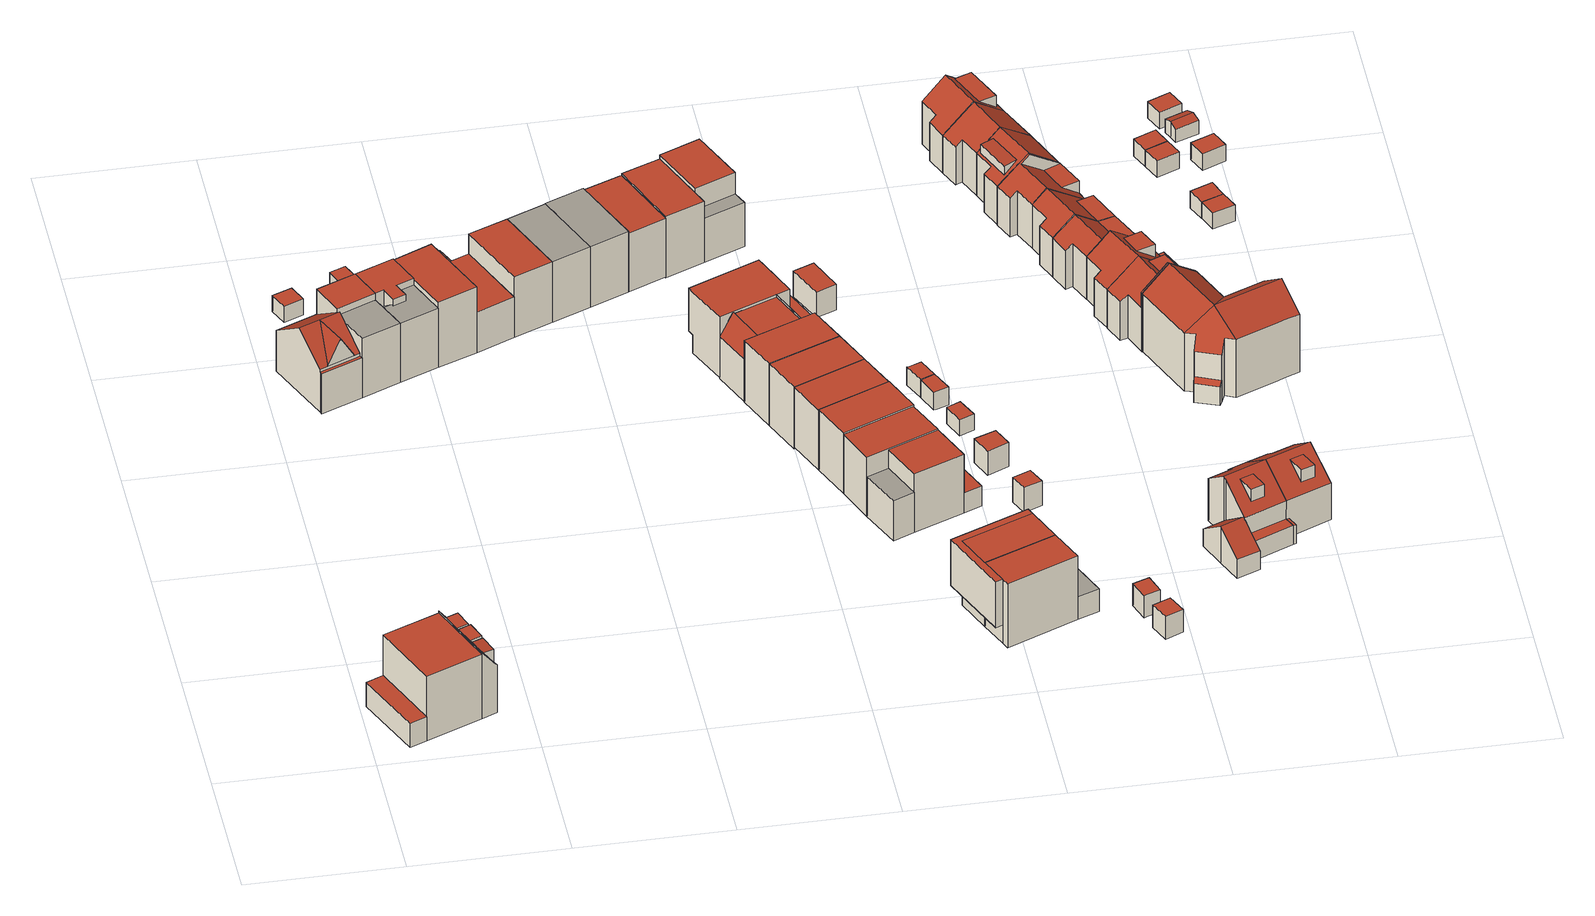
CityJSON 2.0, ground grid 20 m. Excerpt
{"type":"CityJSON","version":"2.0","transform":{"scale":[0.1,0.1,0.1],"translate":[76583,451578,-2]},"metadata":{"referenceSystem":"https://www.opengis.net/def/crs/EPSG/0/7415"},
"CityObjects":{
"building1":{"type":"Building","attributes":{"Volume":1013.31,"Dakoppervlakte":125.3,"Muuroppervlakte":388.73,"Vloeroppervlakte":119.57,"hoogte_Z_max_in_m_NAP":9.98,"GEB_DOEL":"woonfunctie","dateOfConstruction":"2017-01-01","measuredHeight":10.01},"geometry":[{"type":"MultiSurface","lod":"2","boundaries":[[[0,1,2,3,4,5,6,7,8,9,10,11,12,13]],[[14,15,16,17]],[[18,19,20,21,22,23,24,25,26,27,28,29,30,31,32,33]],[[34,35,36,37]],[[32,38,39,33]],[[40,25,24,41]],[[29,28,42,43]],[[9,14,20,19,10]],[[23,22,3,2,1,0,13,12,11,10,19,18,31,30,27,26]],[[20,14,17,21]],[[34,37,6,5]],[[6,37,36,7]],[[34,16,15,35]],[[9,8,35,15,14]],[[35,8,7,36]],[[5,4,17,16,34]],[[4,3,22,21,17]],[[39,18,33]],[[38,32,31]],[[41,24,23]],[[26,25,40]],[[43,30,29]],[[42,28,27]],[[43,42,27,30]]],"semantics":{"surfaces":[{"type":"GroundSurface"},{"type":"RoofSurface"},{"type":"WallSurface"}],"values":[0,1,1,1,1,1,1,2,2,2,2,2,2,2,2,2,2,2,2,2,2,2,2,2]}}]},
"building2":{"type":"Building","attributes":{"Volume":461.57,"Dakoppervlakte":76.38,"Muuroppervlakte":236.02,"Vloeroppervlakte":57.34,"hoogte_Z_max_in_m_NAP":9.56,"GEB_DOEL":"woonfunctie","dateOfConstruction":"2016-01-01","measuredHeight":9.69},"geometry":[{"type":"Solid","lod":"2","boundaries":[[[[44,45,46,47,48,49,50,51,52]],[[53,54,55,56,57,58]],[[59,60,61,62]],[[63,64,59,65]],[[59,62,66]],[[66,65,59]],[[60,59,64,67,68,69]],[[53,61,60,69,44,52,51]],[[63,56,48,47,64]],[[51,50,54,53]],[[55,54,50,49]],[[56,55,49,48]],[[56,63,65,62,61,53,58,57]],[[46,67,64,47]],[[69,68,67,46,45,44]],[[66,62,65]]]],"semantics":{"surfaces":[{"type":"GroundSurface"},{"type":"RoofSurface"},{"type":"WallSurface"}],"values":[[0,1,1,1,1,1,1,2,2,2,2,2,2,2,2,2]]}}]},
"building3":{"type":"Building","attributes":{"Volume":17.19,"Dakoppervlakte":6.99,"Muuroppervlakte":26.02,"Vloeroppervlakte":6.99,"hoogte_Z_max_in_m_NAP":2.34,"GEB_DOEL":"onbekend","dateOfConstruction":"2017-01-01","measuredHeight":2.46},"geometry":[{"type":"Solid","lod":"2","boundaries":[[[[70,71,72,73]],[[74,75,76,77]],[[73,77,76,70]],[[73,72,74,77]],[[74,72,71,75]],[[70,76,75,71]]]],"semantics":{"surfaces":[{"type":"GroundSurface"},{"type":"RoofSurface"},{"type":"WallSurface"}],"values":[[0,1,2,2,2,2]]}}]},
"building4":{"type":"Building","attributes":{"Volume":554.26,"Dakoppervlakte":40.58,"Muuroppervlakte":312.98,"Vloeroppervlakte":70.09,"hoogte_Z_max_in_m_NAP":9.8,"GEB_DOEL":"woonfunctie","dateOfConstruction":"2017-01-01","measuredHeight":9.88},"geometry":[{"type":"Solid","lod":"2","boundaries":[[[[78,49,79,80,46,45,81,82,83,84,85]],[[86,87,88,89]],[[90,91,92,93]],[[94,95,96,97,98,99,100]],[[87,79,49,88]],[[78,85,86,89]],[[92,91,94,80,79,87]],[[85,84,95,90,93,86]],[[46,80,94,100]],[[83,96,95,84]],[[96,83,82,81,98,97]],[[98,81,45,99]],[[46,100,99,45]],[[91,90,95,94]],[[87,86,93,92]],[[49,78,89,88]]]],"semantics":{"surfaces":[{"type":"GroundSurface"},{"type":"OuterFloorSurface"},{"type":"RoofSurface"},{"type":"WallSurface"}],"values":[[0,1,2,2,3,3,3,3,3,3,3,3,3,3,3,3]]}}]},
"building5":{"type":"Building","attributes":{"Volume":13.96,"Dakoppervlakte":5.56,"Muuroppervlakte":23.73,"Vloeroppervlakte":5.56,"hoogte_Z_max_in_m_NAP":2.38,"GEB_DOEL":"onbekend","dateOfConstruction":"2017-01-01","measuredHeight":2.51},"geometry":[{"type":"Solid","lod":"2","boundaries":[[[[101,102,103,104]],[[105,106,107,108]],[[104,107,106,101]],[[104,103,108,107]],[[102,105,108,103]],[[105,102,101,106]]]],"semantics":{"surfaces":[{"type":"GroundSurface"},{"type":"RoofSurface"},{"type":"WallSurface"}],"values":[[0,1,2,2,2,2]]}}]},
"building6":{"type":"Building","attributes":{"Volume":569.58,"Dakoppervlakte":28.1,"Muuroppervlakte":323,"Vloeroppervlakte":69.13,"hoogte_Z_max_in_m_NAP":9.8,"GEB_DOEL":"woonfunctie","dateOfConstruction":"2017-01-01","measuredHeight":9.91},"geometry":[{"type":"Solid","lod":"2","boundaries":[[[[109,110,111,112,113,78,114,85,84,83]],[[115,116,117,118,119]],[[120,121,122,123,124,125,126,89]],[[126,125,127,128]],[[129,130,131,132,133,134,90,93]],[[112,111,116,134,133,121]],[[109,83,119,118]],[[119,83,84,115]],[[118,117,116,111,110,109]],[[115,90,134,116]],[[126,114,78,89]],[[89,78,113,120]],[[121,120,113,112]],[[126,128,85,114]],[[93,128,127,129]],[[130,129,127,125,124]],[[123,131,130,124]],[[131,123,122,132]],[[133,132,122,121]],[[90,115,84,85,128,93]]]],"semantics":{"surfaces":[{"type":"GroundSurface"},{"type":"OuterFloorSurface"},{"type":"RoofSurface"},{"type":"WallSurface"}],"values":[[0,1,1,1,2,3,3,3,3,3,3,3,3,3,3,3,3,3,3,3]]}}]},
"building7":{"type":"Building","attributes":{"Volume":574.1,"Dakoppervlakte":53.95,"Muuroppervlakte":318.18,"Vloeroppervlakte":67.2,"hoogte_Z_max_in_m_NAP":9.81,"GEB_DOEL":"woonfunctie","dateOfConstruction":"2016-01-01","measuredHeight":9.88},"geometry":[{"type":"Solid","lod":"2","boundaries":[[[[135,113,111,110,136,137]],[[138,139,140,141]],[[142,143,144,145]],[[142,145,113,135]],[[143,142,135,137,140]],[[111,113,145,144,139]],[[138,110,111,139]],[[140,137,136,141]],[[138,141,136,110]],[[139,144,143,140]]]],"semantics":{"surfaces":[{"type":"GroundSurface"},{"type":"OuterFloorSurface"},{"type":"RoofSurface"},{"type":"WallSurface"}],"values":[[0,1,2,3,3,3,3,3,3,3]]}}]},
"building8":{"type":"Building","attributes":{"Volume":425.31,"Dakoppervlakte":86.5,"Muuroppervlakte":224.28,"Vloeroppervlakte":86.5,"hoogte_Z_max_in_m_NAP":5.98,"GEB_DOEL":"woonfunctie","dateOfConstruction":"2017-01-01","measuredHeight":6.12},"geometry":[{"type":"Solid","lod":"2","boundaries":[[[[137,136,146,147,148,149,150,151,135]],[[152,153,154,155]],[[156,157,158,159]],[[160,161,162,163,164]],[[152,160,137,135,153]],[[155,154,151,150,161]],[[157,156,147,146]],[[157,146,136,158]],[[159,148,147,156]],[[161,150,149,162]],[[160,164,158,136,137]],[[164,163,162,149,148,159,158]],[[152,155,161,160]],[[153,135,151,154]]]],"semantics":{"surfaces":[{"type":"GroundSurface"},{"type":"RoofSurface"},{"type":"WallSurface"}],"values":[[0,1,1,1,2,2,2,2,2,2,2,2,2,2]]}}]},
"building9":{"type":"Building","attributes":{"Volume":534.23,"Dakoppervlakte":67.44,"Muuroppervlakte":296.59,"Vloeroppervlakte":67.44,"hoogte_Z_max_in_m_NAP":9.01,"GEB_DOEL":"woonfunctie","dateOfConstruction":"2017-01-01","measuredHeight":9.13},"geometry":[{"type":"Solid","lod":"2","boundaries":[[[[165,151,150,149,166,167]],[[168,169,170,171]],[[162,161,172,173]],[[151,169,168,161,150]],[[151,165,170,169]],[[171,170,165,167,172]],[[162,149,150,161]],[[172,167,166,173]],[[162,173,166,149]],[[161,168,171,172]]]],"semantics":{"surfaces":[{"type":"GroundSurface"},{"type":"RoofSurface"},{"type":"WallSurface"}],"values":[[0,1,1,2,2,2,2,2,2,2]]}}]},
"building10":{"type":"Building","attributes":{"Volume":533.43,"Dakoppervlakte":13.64,"Muuroppervlakte":295.36,"Vloeroppervlakte":67.62,"hoogte_Z_max_in_m_NAP":9.01,"GEB_DOEL":"woonfunctie","dateOfConstruction":"2017-01-01","measuredHeight":9.09},"geometry":[{"type":"Solid","lod":"2","boundaries":[[[[165,167,166,174,175,176,177,178]],[[179,180,181,182,173,172]],[[170,183,184,171]],[[184,183,178,177,179]],[[172,167,165,170,171]],[[178,183,170,165]],[[172,173,166,167]],[[176,180,179,177]],[[176,175,181,180]],[[181,175,174,182]],[[173,182,174,166]],[[172,171,184,179]]]],"semantics":{"surfaces":[{"type":"GroundSurface"},{"type":"RoofSurface"},{"type":"OuterFloorSurface"},{"type":"WallSurface"}],"values":[[0,1,2,3,3,3,3,3,3,3,3,3]]}}]},
"building11":{"type":"Building","attributes":{"Volume":487.28,"Dakoppervlakte":0,"Muuroppervlakte":278.39,"Vloeroppervlakte":53.87,"hoogte_Z_max_in_m_NAP":8.98,"GEB_DOEL":"woonfunctie","dateOfConstruction":"2016-01-01","measuredHeight":9.05},"geometry":[{"type":"Solid","lod":"2","boundaries":[[[[178,176,185,186]],[[183,187,188,189]],[[185,188,187,186]],[[176,189,188,185]],[[176,178,183,189]],[[186,187,183,178]]]],"semantics":{"surfaces":[{"type":"GroundSurface"},{"type":"OuterFloorSurface"},{"type":"WallSurface"}],"values":[[0,1,2,2,2,2]]}}]},
"building12":{"type":"Building","attributes":{"Volume":477.67,"Dakoppervlakte":53.85,"Muuroppervlakte":272.91,"Vloeroppervlakte":53.85,"hoogte_Z_max_in_m_NAP":8.74,"GEB_DOEL":"woonfunctie","dateOfConstruction":"2015-01-01","measuredHeight":8.87},"geometry":[{"type":"Solid","lod":"2","boundaries":[[[[190,191,186,185,192]],[[193,194,195,196,197]],[[186,191,196,195]],[[190,197,196,191]],[[197,190,192,185,194,193]],[[185,186,195,194]]]],"semantics":{"surfaces":[{"type":"GroundSurface"},{"type":"RoofSurface"},{"type":"WallSurface"}],"values":[[0,1,2,2,2,2]]}}]},
"building13":{"type":"Building","attributes":{"Volume":545.75,"Dakoppervlakte":68.73,"Muuroppervlakte":302.06,"Vloeroppervlakte":68.73,"hoogte_Z_max_in_m_NAP":9.01,"GEB_DOEL":"woonfunctie","dateOfConstruction":"2017-01-01","measuredHeight":9.25},"geometry":[{"type":"Solid","lod":"2","boundaries":[[[[198,199,200,201,202,203,204,205]],[[206,207,208,209]],[[210,211,212,213,214,215]],[[202,201,207,206]],[[208,207,201,200,210]],[[210,200,199,211]],[[211,199,198,205,213,212]],[[213,205,204,214]],[[203,215,214,204]],[[215,209,208,210]],[[215,203,202,206,209]]]],"semantics":{"surfaces":[{"type":"GroundSurface"},{"type":"RoofSurface"},{"type":"WallSurface"}],"values":[[0,1,1,2,2,2,2,2,2,2,2]]}}]},
"building14":{"type":"Building","attributes":{"Volume":501.31,"Dakoppervlakte":54.02,"Muuroppervlakte":285.73,"Vloeroppervlakte":54.02,"hoogte_Z_max_in_m_NAP":8.91,"GEB_DOEL":"woonfunctie","dateOfConstruction":"2017-01-01","measuredHeight":9.28},"geometry":[{"type":"Solid","lod":"2","boundaries":[[[[216,217,218,219]],[[220,221,222,223]],[[216,219,221,220]],[[218,222,221,219]],[[222,218,217,223]],[[217,216,220,223]]]],"semantics":{"surfaces":[{"type":"GroundSurface"},{"type":"RoofSurface"},{"type":"WallSurface"}],"values":[[0,1,2,2,2,2]]}}]},
"building15":{"type":"Building","attributes":{"Volume":654.69,"Dakoppervlakte":87.67,"Muuroppervlakte":322.42,"Vloeroppervlakte":77.66,"hoogte_Z_max_in_m_NAP":8.86,"GEB_DOEL":"woonfunctie","dateOfConstruction":"2016-01-01","measuredHeight":9.08},"geometry":[{"type":"Solid","lod":"2","boundaries":[[[[224,225,226,227,228,229]],[[230,231,232,233,234,235]],[[236,237,238,239]],[[240,241,242,243,244]],[[241,232,231,242]],[[234,233,232,241,240,226,225]],[[239,235,234,225,224]],[[229,236,239,224]],[[229,228,237,236]],[[238,237,228,227,243]],[[238,243,242,231,230,235,239]],[[240,244,243,227,226]]]],"semantics":{"surfaces":[{"type":"GroundSurface"},{"type":"RoofSurface"},{"type":"OuterCeilingSurface"},{"type":"WallSurface"}],"values":[[0,1,1,2,3,3,3,3,3,3,3,3]]}}]},
"building16":{"type":"Building","attributes":{"Volume":504.84,"Dakoppervlakte":84.59,"Muuroppervlakte":255.83,"Vloeroppervlakte":67.35,"hoogte_Z_max_in_m_NAP":8.92,"GEB_DOEL":"woonfunctie","dateOfConstruction":"2015-01-01","measuredHeight":9.17},"geometry":[{"type":"Solid","lod":"2","boundaries":[[[[245,246,247,248,249,250,251,252,253,254]],[[255,256,257,258]],[[259,260,261,262]],[[263,264,265,266]],[[267,268,269,270]],[[251,250,258,257]],[[254,256,255,245]],[[252,251,257,261,260]],[[252,260,259,253]],[[261,257,256,262]],[[249,267,263,266,258,250]],[[265,264,270,246,245,255]],[[270,269,247,246]],[[249,248,268,267]],[[268,248,247,269]],[[263,267,270,264]],[[265,255,258,266]],[[262,256,254,253,259]]]],"semantics":{"surfaces":[{"type":"GroundSurface"},{"type":"RoofSurface"},{"type":"WallSurface"}],"values":[[0,1,1,1,1,2,2,2,2,2,2,2,2,2,2,2,2,2]]}}]},
"building17":{"type":"Building","attributes":{"Volume":544.86,"Dakoppervlakte":67.22,"Muuroppervlakte":302.52,"Vloeroppervlakte":67.22,"hoogte_Z_max_in_m_NAP":8.91,"GEB_DOEL":"woonfunctie","dateOfConstruction":"2015-01-01","measuredHeight":9.29},"geometry":[{"type":"Solid","lod":"2","boundaries":[[[[216,219,271,272,273,274]],[[220,275,276,221]],[[277,278,279,280]],[[219,216,220,221,280]],[[216,274,275,220]],[[276,275,274,273,277]],[[278,272,271,279]],[[279,271,219,280]],[[272,278,277,273]],[[276,277,280,221]]]],"semantics":{"surfaces":[{"type":"GroundSurface"},{"type":"RoofSurface"},{"type":"WallSurface"}],"values":[[0,1,1,2,2,2,2,2,2,2]]}}]},
"building18":{"type":"Building","attributes":{"Volume":466.54,"Dakoppervlakte":52.64,"Muuroppervlakte":270.33,"Vloeroppervlakte":52.64,"hoogte_Z_max_in_m_NAP":8.78,"GEB_DOEL":"woonfunctie","dateOfConstruction":"2016-01-01","measuredHeight":8.86},"geometry":[{"type":"Solid","lod":"2","boundaries":[[[[281,282,283,284]],[[285,286,287,288]],[[282,285,288,283]],[[282,281,286,285]],[[284,287,286,281]],[[287,284,283,288]]]],"semantics":{"surfaces":[{"type":"GroundSurface"},{"type":"RoofSurface"},{"type":"WallSurface"}],"values":[[0,1,2,2,2,2]]}}]},
"building19":{"type":"Building","attributes":{"Volume":526.44,"Dakoppervlakte":67.29,"Muuroppervlakte":292.04,"Vloeroppervlakte":67.29,"hoogte_Z_max_in_m_NAP":8.91,"GEB_DOEL":"woonfunctie","dateOfConstruction":"2015-01-01","measuredHeight":8.99},"geometry":[{"type":"Solid","lod":"2","boundaries":[[[[289,290,291,292,293,294]],[[295,276,275,296]],[[278,277,297,298]],[[289,294,275,276,277]],[[275,294,293,296]],[[293,292,297,295,296]],[[298,291,290,278]],[[289,277,278,290]],[[291,298,297,292]],[[295,297,277,276]]]],"semantics":{"surfaces":[{"type":"GroundSurface"},{"type":"RoofSurface"},{"type":"WallSurface"}],"values":[[0,1,1,2,2,2,2,2,2,2]]}}]},
"building20":{"type":"Building","attributes":{"Volume":534.17,"Dakoppervlakte":67.83,"Muuroppervlakte":295.02,"Vloeroppervlakte":67.83,"hoogte_Z_max_in_m_NAP":8.97,"GEB_DOEL":"woonfunctie","dateOfConstruction":"2015-01-01","measuredHeight":9.06},"geometry":[{"type":"Solid","lod":"2","boundaries":[[[[291,299,300,282,293,292]],[[301,302,303,304]],[[305,298,297,306]],[[302,301,297,292,293]],[[293,282,303,302]],[[304,303,282,300,306]],[[300,299,305,306]],[[305,299,291,298]],[[292,297,298,291]],[[304,306,297,301]]]],"semantics":{"surfaces":[{"type":"GroundSurface"},{"type":"RoofSurface"},{"type":"WallSurface"}],"values":[[0,1,1,2,2,2,2,2,2,2]]}}]},
"building21":{"type":"Building","attributes":{"Volume":504.23,"Dakoppervlakte":54.8,"Muuroppervlakte":277.3,"Vloeroppervlakte":71.87,"hoogte_Z_max_in_m_NAP":8.75,"GEB_DOEL":"woonfunctie","dateOfConstruction":"2016-01-01","measuredHeight":8.86},"geometry":[{"type":"Solid","lod":"2","boundaries":[[[[307,308,281,309,284,310,311,312]],[[313,314,315,316]],[[317,318,319,320]],[[321,322,323,324]],[[315,320,319,324,284,309]],[[312,311,322,321]],[[322,311,310,323]],[[324,323,310,284]],[[318,321,324,319]],[[309,281,316,315]],[[316,281,308,313]],[[308,307,314,313]],[[317,320,315,314]],[[321,318,317,314,307,312]]]],"semantics":{"surfaces":[{"type":"GroundSurface"},{"type":"OuterFloorSurface"},{"type":"RoofSurface"},{"type":"WallSurface"}],"values":[[0,1,2,2,3,3,3,3,3,3,3,3,3,3]]}}]},
"building22":{"type":"Building","attributes":{"Volume":565.15,"Dakoppervlakte":59.85,"Muuroppervlakte":310.93,"Vloeroppervlakte":71.49,"hoogte_Z_max_in_m_NAP":9.62,"GEB_DOEL":"woonfunctie","dateOfConstruction":"2015-01-01","measuredHeight":9.82},"geometry":[{"type":"Solid","lod":"2","boundaries":[[[[199,325,326,327,328,201,329,200]],[[330,331,332,333]],[[334,335,336,337]],[[338,339,340,341]],[[200,329,332,337,336,339]],[[328,330,333,201]],[[330,328,327,331]],[[333,332,329,201]],[[332,331,334,337]],[[199,200,339,338]],[[325,341,340,326]],[[199,338,341,325]],[[339,336,335,340]],[[327,326,340,335,334,331]]]],"semantics":{"surfaces":[{"type":"GroundSurface"},{"type":"OuterFloorSurface"},{"type":"RoofSurface"},{"type":"WallSurface"}],"values":[[0,1,2,2,3,3,3,3,3,3,3,3,3,3]]}}]},
"building23":{"type":"Building","attributes":{"Volume":663.45,"Dakoppervlakte":69.51,"Muuroppervlakte":388.76,"Vloeroppervlakte":64.21,"hoogte_Z_max_in_m_NAP":9.48,"GEB_DOEL":"woonfunctie","dateOfConstruction":"2018-01-01","measuredHeight":9.62},"geometry":[{"type":"Solid","lod":"2","boundaries":[[[[342,343,344,345,346,347]],[[348,349,350,351,352,353,354]],[[355,356,357,358]],[[359,360,361,362]],[[363,364,365,360,359,362,366]],[[348,345,344,355,361,360]],[[342,357,356,343]],[[342,347,358,357]],[[361,355,358,362]],[[362,353,352,366]],[[351,363,366,352]],[[363,351,350,364]],[[350,349,365,364]],[[365,349,348,360]],[[362,358,347,353,362,359]],[[354,353,347,346]],[[354,346,345,348]],[[356,355,344,343]]]],"semantics":{"surfaces":[{"type":"GroundSurface"},{"type":"OuterCeilingSurface"},{"type":"OuterFloorSurface"},{"type":"RoofSurface"},{"type":"WallSurface"}],"values":[[0,1,2,3,3,4,4,4,4,4,4,4,4,4,4,4,4,4]]}}]},
"building24":{"type":"Building","attributes":{"Volume":522.74,"Dakoppervlakte":49.34,"Muuroppervlakte":306.04,"Vloeroppervlakte":64.12,"hoogte_Z_max_in_m_NAP":9.48,"GEB_DOEL":"woonfunctie","dateOfConstruction":"2018-01-01","measuredHeight":9.58},"geometry":[{"type":"Solid","lod":"2","boundaries":[[[[367,368,345,344,343,369,370]],[[371,356,355,372]],[[361,360,365,373,374]],[[344,345,360,361,355]],[[345,368,365,360]],[[368,367,373,365]],[[374,373,367,370,372]],[[370,369,371,372]],[[371,369,343,356]],[[356,343,344,355]],[[361,374,372,355]]]],"semantics":{"surfaces":[{"type":"GroundSurface"},{"type":"OuterFloorSurface"},{"type":"RoofSurface"},{"type":"WallSurface"}],"values":[[0,1,2,3,3,3,3,3,3,3,3]]}}]},
"building25":{"type":"Building","attributes":{"Volume":55.21,"Dakoppervlakte":14.4,"Muuroppervlakte":60.39,"Vloeroppervlakte":14.4,"hoogte_Z_max_in_m_NAP":2.61,"GEB_DOEL":"onbekend","dateOfConstruction":"2016-01-01","measuredHeight":3.83},"geometry":[{"type":"Solid","lod":"2","boundaries":[[[[375,376,377,378,379]],[[380,381,382,383,384]],[[379,381,380,375]],[[379,378,382,381]],[[375,380,384,376]],[[382,378,377,376,384,383]]]],"semantics":{"surfaces":[{"type":"GroundSurface"},{"type":"RoofSurface"},{"type":"WallSurface"}],"values":[[0,1,2,2,2,2]]}}]},
"building26":{"type":"Building","attributes":{"Volume":15.47,"Dakoppervlakte":5.72,"Muuroppervlakte":26.31,"Vloeroppervlakte":5.72,"hoogte_Z_max_in_m_NAP":2.37,"GEB_DOEL":"onbekend","dateOfConstruction":"2015-01-01","measuredHeight":2.7},"geometry":[{"type":"Solid","lod":"2","boundaries":[[[[385,386,387,388,389]],[[390,391,392,393,394]],[[391,389,388,387,393,392]],[[387,386,394,393]],[[385,390,394,386]],[[390,385,389,391]]]],"semantics":{"surfaces":[{"type":"GroundSurface"},{"type":"RoofSurface"},{"type":"WallSurface"}],"values":[[0,1,2,2,2,2]]}}]},
"building27":{"type":"Building","attributes":{"Volume":16.24,"Dakoppervlakte":5.99,"Muuroppervlakte":27.1,"Vloeroppervlakte":5.99,"hoogte_Z_max_in_m_NAP":2.37,"GEB_DOEL":"onbekend","dateOfConstruction":"2015-01-01","measuredHeight":2.71},"geometry":[{"type":"Solid","lod":"2","boundaries":[[[[385,395,396,397,386]],[[390,394,398,399,400]],[[386,394,390,385]],[[394,386,397,398]],[[398,397,396,395,400,399]],[[395,385,390,400]]]],"semantics":{"surfaces":[{"type":"GroundSurface"},{"type":"RoofSurface"},{"type":"WallSurface"}],"values":[[0,1,2,2,2,2]]}}]},
"building28":{"type":"Building","attributes":{"Volume":13.85,"Dakoppervlakte":5.88,"Muuroppervlakte":23.34,"Vloeroppervlakte":5.88,"hoogte_Z_max_in_m_NAP":2.16,"GEB_DOEL":"onbekend","dateOfConstruction":"2015-01-01","measuredHeight":2.36},"geometry":[{"type":"Solid","lod":"2","boundaries":[[[[401,402,403,404]],[[405,406,407,408]],[[404,405,408,401]],[[405,404,403,406]],[[402,407,406,403]],[[402,401,408,407]]]],"semantics":{"surfaces":[{"type":"GroundSurface"},{"type":"RoofSurface"},{"type":"WallSurface"}],"values":[[0,1,2,2,2,2]]}}]},
"building29":{"type":"Building","attributes":{"Volume":30.73,"Dakoppervlakte":8.44,"Muuroppervlakte":42.31,"Vloeroppervlakte":8.44,"hoogte_Z_max_in_m_NAP":2.55,"GEB_DOEL":"onbekend","dateOfConstruction":"2016-01-01","measuredHeight":3.64},"geometry":[{"type":"Solid","lod":"2","boundaries":[[[[409,410,411,412]],[[413,414,415,416]],[[409,412,414,413]],[[412,411,415,414]],[[410,416,415,411]],[[410,409,413,416]]]],"semantics":{"surfaces":[{"type":"GroundSurface"},{"type":"RoofSurface"},{"type":"WallSurface"}],"values":[[0,1,2,2,2,2]]}}]},
"building30":{"type":"Building","attributes":{"Volume":22.74,"Dakoppervlakte":6.15,"Muuroppervlakte":36.69,"Vloeroppervlakte":6.15,"hoogte_Z_max_in_m_NAP":2.25,"GEB_DOEL":"onbekend","dateOfConstruction":"2016-01-01","measuredHeight":3.7},"geometry":[{"type":"Solid","lod":"2","boundaries":[[[[417,418,419,420,421]],[[422,423,424,425,426]],[[421,422,426,417]],[[421,420,423,422]],[[423,420,419,418,425,424]],[[418,417,426,425]]]],"semantics":{"surfaces":[{"type":"GroundSurface"},{"type":"RoofSurface"},{"type":"WallSurface"}],"values":[[0,1,2,2,2,2]]}}]},
"building31":{"type":"Building","attributes":{"Volume":19.87,"Dakoppervlakte":6.06,"Muuroppervlakte":32.42,"Vloeroppervlakte":6.06,"hoogte_Z_max_in_m_NAP":2.16,"GEB_DOEL":"onbekend","dateOfConstruction":"2015-01-01","measuredHeight":3.28},"geometry":[{"type":"Solid","lod":"2","boundaries":[[[[427,428,429,430,431]],[[432,433,434,435,436]],[[431,432,436,427]],[[433,432,431,430]],[[433,430,429,428,435,434]],[[428,427,436,435]]]],"semantics":{"surfaces":[{"type":"GroundSurface"},{"type":"RoofSurface"},{"type":"WallSurface"}],"values":[[0,1,2,2,2,2]]}}]},
"building32":{"type":"Building","attributes":{"Volume":23.45,"Dakoppervlakte":6.78,"Muuroppervlakte":36.04,"Vloeroppervlakte":6.78,"hoogte_Z_max_in_m_NAP":2.12,"GEB_DOEL":"onbekend","dateOfConstruction":"2015-01-01","measuredHeight":3.46},"geometry":[{"type":"Solid","lod":"2","boundaries":[[[[437,438,439,440]],[[441,442,443,444]],[[440,442,441,437]],[[440,439,443,442]],[[438,444,443,439]],[[438,437,441,444]]]],"semantics":{"surfaces":[{"type":"GroundSurface"},{"type":"RoofSurface"},{"type":"WallSurface"}],"values":[[0,1,2,2,2,2]]}}]},
"building33":{"type":"Building","attributes":{"Volume":99.19,"Dakoppervlakte":30.15,"Muuroppervlakte":78.81,"Vloeroppervlakte":24.19,"hoogte_Z_max_in_m_NAP":5.19,"GEB_DOEL":"overige gebruiksfunctie","dateOfConstruction":"1980-01-01","measuredHeight":5.49},"geometry":[{"type":"Solid","lod":"2","boundaries":[[[[445,446,447,448,449,450,451]],[[452,453,454,455,456]],[[456,457,458,452]],[[450,449,454,453]],[[446,445,458,457]],[[452,458,445,451]],[[449,448,447,446,457,456,455,454]],[[451,450,453,452]]]],"semantics":{"surfaces":[{"type":"GroundSurface"},{"type":"RoofSurface"},{"type":"WallSurface"}],"values":[[0,1,1,2,2,2,2,2]]}}]},
"building34":{"type":"Building","attributes":{"Volume":393.19,"Dakoppervlakte":65.7,"Muuroppervlakte":206.02,"Vloeroppervlakte":59.04,"hoogte_Z_max_in_m_NAP":8.65,"GEB_DOEL":"woonfunctie","dateOfConstruction":"1980-01-01","measuredHeight":8.87},"children":["building34-1"],"geometry":[{"type":"Solid","lod":"2","boundaries":[[[[459,460,461,462,463,464,465,466,467,468,469]],[[470,471,472,473,474],[475,476,477,478]],[[479,480,481,482,471,470]],[[483,484,485,486]],[[473,472,462,461,483]],[[480,479,467,466]],[[480,466,465,481]],[[482,481,465,464]],[[463,471,482,464]],[[486,485,459,469]],[[461,460,484,483]],[[485,484,460,459]],[[474,473,483,486]],[[462,472,471,463]],[[479,470,474,486,469,468,467]],[[487,488,475,478]],[[487,477,476,488]],[[476,475,488]],[[487,478,477]]]],"semantics":{"surfaces":[{"type":"GroundSurface"},{"type":"RoofSurface"},{"type":"WallSurface"}],"values":[[0,1,1,1,2,2,2,2,2,2,2,2,2,2,2,1,2,2,2]]}}]},
"building34-1":{"type":"BuildingInstallation","attributes":{"relationToConstruction":"outside"},"parents":["building34"],"geometry":[{"type":"MultiSurface","lod":"2","boundaries":[[[487,488,475,478]],[[487,477,476,488]],[[476,475,488]],[[487,478,477]]],"semantics":{"surfaces":[{"type":"RoofSurface"},{"type":"WallSurface"}],"values":[0,1,1,1]}}]},
"building35":{"type":"Building","attributes":{"Volume":382.07,"Dakoppervlakte":46.09,"Muuroppervlakte":199.74,"Vloeroppervlakte":49.96,"hoogte_Z_max_in_m_NAP":8.63,"GEB_DOEL":"woonfunctie","dateOfConstruction":"1980-01-01","measuredHeight":8.96},"children":["building35-1"],"geometry":[{"type":"Solid","lod":"2","boundaries":[[[[489,490,491,492,493,494,495,496]],[[497,498,499,500],[501,502,503,504]],[[505,506,507,508,500,499]],[[495,498,497,496]],[[505,499,498,495,494,493]],[[505,493,492,506]],[[492,491,507,506]],[[508,507,491,490]],[[500,508,490,489]],[[489,496,497,500]],[[509,510,503,502]],[[509,501,504,510]],[[510,504,503]],[[502,501,509]]]],"semantics":{"surfaces":[{"type":"GroundSurface"},{"type":"RoofSurface"},{"type":"WallSurface"}],"values":[[0,1,1,2,2,2,2,2,2,2,1,2,2,2]]}}]},
"building35-1":{"type":"BuildingInstallation","attributes":{"relationToConstruction":"outside"},"parents":["building35"],"geometry":[{"type":"MultiSurface","lod":"2","boundaries":[[[509,510,503,502]],[[509,501,504,510]],[[510,504,503]],[[502,501,509]]],"semantics":{"surfaces":[{"type":"RoofSurface"},{"type":"WallSurface"}],"values":[0,1,1,1]}}]},
"building36":{"type":"Building","attributes":{"Volume":350.75,"Dakoppervlakte":59.29,"Muuroppervlakte":195.13,"Vloeroppervlakte":47.51,"hoogte_Z_max_in_m_NAP":8.63,"GEB_DOEL":"woonfunctie","dateOfConstruction":"1980-01-01","measuredHeight":8.92},"geometry":[{"type":"Solid","lod":"2","boundaries":[[[[511,512,490,489,496,513,514,515]],[[516,497,500,517]],[[500,508,518,519,520,517]],[[490,508,500,489]],[[508,490,512,518]],[[519,518,512,511]],[[511,515,520,519]],[[516,517,520,515,514,513]],[[516,513,496,497]],[[500,497,496,489]]]],"semantics":{"surfaces":[{"type":"GroundSurface"},{"type":"RoofSurface"},{"type":"WallSurface"}],"values":[[0,1,1,2,2,2,2,2,2,2]]}}]},
"building37":{"type":"Building","attributes":{"Volume":376.63,"Dakoppervlakte":50.18,"Muuroppervlakte":199.67,"Vloeroppervlakte":49.89,"hoogte_Z_max_in_m_NAP":8.63,"GEB_DOEL":"woonfunctie","dateOfConstruction":"1980-01-01","measuredHeight":8.96},"children":["building37-1"],"geometry":[{"type":"Solid","lod":"2","boundaries":[[[[521,522,523,515,514,513,524,525]],[[517,526,527,516]],[[528,529,530,526,517,520],[531,532,533,534]],[[527,524,513,516]],[[520,517,516,513,514,515]],[[515,523,528,520]],[[523,522,529,528]],[[522,521,530,529]],[[525,526,530,521]],[[525,524,527,526]],[[535,532,531,536]],[[533,535,536,534]],[[535,533,532]],[[531,534,536]]]],"semantics":{"surfaces":[{"type":"GroundSurface"},{"type":"RoofSurface"},{"type":"WallSurface"}],"values":[[0,1,1,2,2,2,2,2,2,2,1,2,2,2]]}}]},
"building37-1":{"type":"BuildingInstallation","attributes":{"relationToConstruction":"outside"},"parents":["building37"],"geometry":[{"type":"MultiSurface","lod":"2","boundaries":[[[535,532,531,536]],[[533,535,536,534]],[[535,533,532]],[[531,534,536]]],"semantics":{"surfaces":[{"type":"RoofSurface"},{"type":"WallSurface"}],"values":[0,1,1,1]}}]},
"building38":{"type":"Building","attributes":{"Volume":310.16,"Dakoppervlakte":58.08,"Muuroppervlakte":188.86,"Vloeroppervlakte":48.56,"hoogte_Z_max_in_m_NAP":8.63,"GEB_DOEL":"woonfunctie","dateOfConstruction":"1980-01-01","measuredHeight":9},"geometry":[{"type":"MultiSurface","lod":"2","boundaries":[[[537,538,539,540,541,542,543,544,545,546]],[[527,526,547,548]],[[530,549,550,551,552,553,547,526]],[[554,555,556,557,553,552]],[[558,548,557,556]],[[530,546,545,549]],[[550,549,545,544]],[[550,544,543,551]],[[552,551,543,542]],[[539,538,527,548,559]],[[537,526,527,538]],[[554,541,540,539,559,555]],[[547,553,557,548]],[[541,554,552,542]],[[537,546,530,526]],[[556,555,558]]],"semantics":{"surfaces":[{"type":"GroundSurface"},{"type":"RoofSurface"},{"type":"WallSurface"}],"values":[0,1,1,1,1,2,2,2,2,2,2,2,2,2,2,2]}}]},
"building39":{"type":"Building","attributes":{"Volume":389.26,"Dakoppervlakte":60.89,"Muuroppervlakte":207.86,"Vloeroppervlakte":53.51,"hoogte_Z_max_in_m_NAP":8.65,"GEB_DOEL":"woonfunctie","dateOfConstruction":"1980-01-01","measuredHeight":8.83},"children":["building39-1"],"geometry":[{"type":"Solid","lod":"2","boundaries":[[[[560,459,469,468,467,561,562,563,564,565,566]],[[470,474,567,568],[569,570,571,572]],[[470,568,573,574,575,479]],[[576,577,486,485]],[[574,573,563,562]],[[562,561,575,574]],[[479,575,561,467]],[[479,467,468,470]],[[577,576,560,566]],[[469,459,485,486]],[[560,576,485,459]],[[474,486,577,566,565,567]],[[469,486,474,470,468]],[[573,568,567,565,564,563]],[[578,579,569,572]],[[570,579,578,571]],[[570,569,579]],[[578,572,571]]]],"semantics":{"surfaces":[{"type":"GroundSurface"},{"type":"RoofSurface"},{"type":"WallSurface"}],"values":[[0,1,1,1,2,2,2,2,2,2,2,2,2,2,1,2,2,2]]}}]},
"building39-1":{"type":"BuildingInstallation","attributes":{"relationToConstruction":"outside"},"parents":["building39"],"geometry":[{"type":"MultiSurface","lod":"2","boundaries":[[[578,579,569,572]],[[570,579,578,571]],[[570,569,579]],[[578,572,571]]],"semantics":{"surfaces":[{"type":"RoofSurface"},{"type":"WallSurface"}],"values":[0,1,1,1]}}]},
"building40":{"type":"Building","attributes":{"Volume":330.18,"Dakoppervlakte":60.26,"Muuroppervlakte":184.33,"Vloeroppervlakte":50.58,"hoogte_Z_max_in_m_NAP":7.71,"GEB_DOEL":"woonfunctie","dateOfConstruction":"1980-01-01","measuredHeight":8.07},"geometry":[{"type":"Solid","lod":"2","boundaries":[[[[580,581,582,543,542,541,583,584,585,586]],[[587,588,589,590]],[[591,554,552,592,587,590]],[[592,552,551,593,594,595]],[[543,551,552,542]],[[582,581,594,593]],[[595,594,581,580]],[[554,591,596,584,583,541]],[[542,552,554,541]],[[588,596,591,589]],[[588,587,596]],[[595,580,586,585,584,596,587,592]],[[591,590,589]],[[543,582,593,551]]]],"semantics":{"surfaces":[{"type":"GroundSurface"},{"type":"RoofSurface"},{"type":"WallSurface"}],"values":[[0,1,1,1,2,2,2,2,2,2,2,2,2,2]]}}]},
"building41":{"type":"Building","attributes":{"Volume":312.99,"Dakoppervlakte":56.94,"Muuroppervlakte":180.82,"Vloeroppervlakte":47.77,"hoogte_Z_max_in_m_NAP":7.71,"GEB_DOEL":"woonfunctie","dateOfConstruction":"1980-01-01","measuredHeight":8.08},"geometry":[{"type":"Solid","lod":"2","boundaries":[[[[597,598,580,586,585,584,599,600,601,602]],[[603,604,588,587]],[[587,592,605,606,607,603]],[[592,595,608,609,610,605]],[[586,580,595,592]],[[609,608,598,597]],[[597,602,610,609]],[[606,605,610,602,601,600]],[[596,607,606,600,599,584]],[[604,607,596,588]],[[587,588,596]],[[592,587,596,584,585,586]],[[604,603,607]],[[595,580,598,608]]]],"semantics":{"surfaces":[{"type":"GroundSurface"},{"type":"RoofSurface"},{"type":"WallSurface"}],"values":[[0,1,1,1,2,2,2,2,2,2,2,2,2,2]]}}]},
"building42":{"type":"Building","attributes":{"Volume":389.95,"Dakoppervlakte":49.22,"Muuroppervlakte":244.14,"Vloeroppervlakte":50.21,"hoogte_Z_max_in_m_NAP":11.27,"GEB_DOEL":"woonfunctie","dateOfConstruction":"1980-01-01","measuredHeight":11.65},"children":["building42-1"],"geometry":[{"type":"Solid","lod":"2","boundaries":[[[[611,612,613,614,615,616,617,618,619,620]],[[621,622,623,624],[625,626,627,628]],[[624,629,630,631,632,621]],[[633,634,635,636]],[[637,638,636,635]],[[629,616,615,630]],[[614,613,632,631]],[[622,619,618,623]],[[618,617,624,623]],[[611,620,633,636]],[[634,633,620,619,622]],[[638,637,632,613,612]],[[636,638,612,611]],[[635,634,622,621,632,637]],[[624,617,616,629]],[[631,630,615,614]],[[628,639,640,625]],[[639,628,627]],[[640,639,627,626]],[[640,626,625]]]],"semantics":{"surfaces":[{"type":"GroundSurface"},{"type":"RoofSurface"},{"type":"WallSurface"}],"values":[[0,1,1,1,1,2,2,2,2,2,2,2,2,2,2,2,1,2,2,2]]}}]},
"building42-1":{"type":"BuildingInstallation","attributes":{"relationToConstruction":"outside"},"parents":["building42"],"geometry":[{"type":"MultiSurface","lod":"2","boundaries":[[[628,639,640,625]],[[639,628,627]],[[640,639,627,626]],[[640,626,625]]],"semantics":{"surfaces":[{"type":"RoofSurface"},{"type":"WallSurface"}],"values":[0,1,1,1]}}]},
"building43":{"type":"Building","attributes":{"Volume":424.04,"Dakoppervlakte":69.47,"Muuroppervlakte":216.1,"Vloeroppervlakte":66.65,"hoogte_Z_max_in_m_NAP":8.63,"GEB_DOEL":"woonfunctie","dateOfConstruction":"1980-01-01","measuredHeight":8.97},"children":["building43-1"],"geometry":[{"type":"Solid","lod":"2","boundaries":[[[[641,642,643,644,645,646,647,648,649,650,651,652,653]],[[654,655,656,657,624,623,658],[659,660,661,662]],[[663,629,624,657,610,664]],[[665,666,667,668]],[[644,664,610,645]],[[644,643,663,664]],[[629,642,641,653,623,624]],[[653,652,665,658,623]],[[649,648,655,654,668]],[[655,648,647,656]],[[657,656,647,646]],[[649,668,667,650]],[[652,651,666,665]],[[667,666,651,650]],[[658,665,668,654]],[[646,645,610,657]],[[663,643,642,629]],[[661,660,669,670]],[[669,659,662,670]],[[670,662,661]],[[660,659,669]]]],"semantics":{"surfaces":[{"type":"GroundSurface"},{"type":"RoofSurface"},{"type":"WallSurface"}],"values":[[0,1,1,1,2,2,2,2,2,2,2,2,2,2,2,2,2,1,2,2,2]]}}]},
"building43-1":{"type":"BuildingInstallation","attributes":{"relationToConstruction":"outside"},"parents":["building43"],"geometry":[{"type":"MultiSurface","lod":"2","boundaries":[[[661,660,669,670]],[[669,659,662,670]],[[670,662,661]],[[660,659,669]]],"semantics":{"surfaces":[{"type":"RoofSurface"},{"type":"WallSurface"}],"values":[0,1,1,1]}}]},
"building44":{"type":"Building","attributes":{"Volume":1474.36,"Dakoppervlakte":187.12,"Muuroppervlakte":490.44,"Vloeroppervlakte":147.09,"hoogte_Z_max_in_m_NAP":11.27,"GEB_DOEL":"woonfunctie","dateOfConstruction":"1980-01-01","measuredHeight":11.61},"geometry":[{"type":"Solid","lod":"2","boundaries":[[[[671,672,673,674,675,676,677,678,679,680,681,682,683,684,685,686,687,688]],[[689,690,691,692,693,694]],[[690,695,696,691]],[[636,691,696,697,633]],[[638,698,691,636]],[[699,700,692,691,698,701,702]],[[703,704,705,706]],[[676,675,704,703]],[[675,674,705,704]],[[674,673,706,705]],[[703,706,699,702]],[[706,673,672,700,699]],[[702,701,677,676,703]],[[638,636,633,681,680,679]],[[633,697,682,681]],[[682,697,696,695,684,683]],[[690,689,686,685,684,695]],[[700,672,671,692]],[[679,678,698,638]],[[678,677,701,698]],[[687,686,689,694,693,692,671,688]]]],"semantics":{"surfaces":[{"type":"GroundSurface"},{"type":"RoofSurface"},{"type":"WallSurface"}],"values":[[0,1,1,1,1,1,1,2,2,2,2,2,2,2,2,2,2,2,2,2,2]]}}]},
"building45":{"type":"Building","attributes":{"Volume":19.82,"Dakoppervlakte":8.08,"Muuroppervlakte":28.05,"Vloeroppervlakte":8.08,"hoogte_Z_max_in_m_NAP":2.09,"GEB_DOEL":"onbekend","dateOfConstruction":"1980-01-01","measuredHeight":2.45},"geometry":[{"type":"Solid","lod":"2","boundaries":[[[[707,708,709,710]],[[711,712,713,714]],[[707,710,711,714]],[[711,710,709,712]],[[708,713,712,709]],[[708,707,714,713]]]],"semantics":{"surfaces":[{"type":"GroundSurface"},{"type":"RoofSurface"},{"type":"WallSurface"}],"values":[[0,1,2,2,2,2]]}}]},
"building46":{"type":"Building","attributes":{"Volume":19.87,"Dakoppervlakte":8.08,"Muuroppervlakte":28.13,"Vloeroppervlakte":8.08,"hoogte_Z_max_in_m_NAP":2.09,"GEB_DOEL":"onbekend","dateOfConstruction":"1980-01-01","measuredHeight":2.46},"geometry":[{"type":"Solid","lod":"2","boundaries":[[[[707,710,715,716]],[[714,717,718,711]],[[707,716,717,714]],[[716,715,718,717]],[[710,711,718,715]],[[710,707,714,711]]]],"semantics":{"surfaces":[{"type":"GroundSurface"},{"type":"RoofSurface"},{"type":"WallSurface"}],"values":[[0,1,2,2,2,2]]}}]},
"building47":{"type":"Building","attributes":{"Volume":19.3,"Dakoppervlakte":7.83,"Muuroppervlakte":27.71,"Vloeroppervlakte":7.83,"hoogte_Z_max_in_m_NAP":2.09,"GEB_DOEL":"onbekend","dateOfConstruction":"1980-01-01","measuredHeight":2.47},"geometry":[{"type":"Solid","lod":"2","boundaries":[[[[719,720,721,722]],[[723,724,725,726]],[[722,721,725,724]],[[720,726,725,721]],[[723,726,720,719]],[[719,722,724,723]]]],"semantics":{"surfaces":[{"type":"GroundSurface"},{"type":"RoofSurface"},{"type":"WallSurface"}],"values":[[0,1,2,2,2,2]]}}]},
"building48":{"type":"Building","attributes":{"Volume":19,"Dakoppervlakte":7.82,"Muuroppervlakte":27.29,"Vloeroppervlakte":7.82,"hoogte_Z_max_in_m_NAP":2.09,"GEB_DOEL":"onbekend","dateOfConstruction":"1980-01-01","measuredHeight":2.43},"geometry":[{"type":"Solid","lod":"2","boundaries":[[[[727,728,729,730]],[[731,725,724,732]],[[729,728,732,724]],[[728,727,731,732]],[[731,727,730,725]],[[729,724,725,730]]]],"semantics":{"surfaces":[{"type":"GroundSurface"},{"type":"RoofSurface"},{"type":"WallSurface"}],"values":[[0,1,2,2,2,2]]}}]},
"building49":{"type":"Building","attributes":{"Volume":19.98,"Dakoppervlakte":8.16,"Muuroppervlakte":28.13,"Vloeroppervlakte":8.16,"hoogte_Z_max_in_m_NAP":2.09,"GEB_DOEL":"onbekend","dateOfConstruction":"1980-01-01","measuredHeight":2.45},"geometry":[{"type":"Solid","lod":"2","boundaries":[[[[733,734,735,736]],[[737,738,739,740]],[[733,736,738,737]],[[736,735,739,738]],[[739,735,734,740]],[[734,733,737,740]]]],"semantics":{"surfaces":[{"type":"GroundSurface"},{"type":"RoofSurface"},{"type":"WallSurface"}],"values":[[0,1,2,2,2,2]]}}]},
"building50":{"type":"Building","attributes":{"Volume":17.01,"Dakoppervlakte":7.89,"Muuroppervlakte":23.88,"Vloeroppervlakte":7.58,"hoogte_Z_max_in_m_NAP":2.07,"GEB_DOEL":"onbekend","dateOfConstruction":"1980-01-01","measuredHeight":2.42},"geometry":[{"type":"Solid","lod":"2","boundaries":[[[[741,742,743,744,745,746]],[[747,748,749,750]],[[751,752,750,749]],[[746,748,747,741]],[[743,752,751,744]],[[750,752,743,742]],[[749,748,746,745,744,751]],[[742,741,747,750]]]],"semantics":{"surfaces":[{"type":"GroundSurface"},{"type":"RoofSurface"},{"type":"WallSurface"}],"values":[[0,1,1,2,2,2,2,2]]}}]},
"building51":{"type":"Building","attributes":{"Volume":20.51,"Dakoppervlakte":8.38,"Muuroppervlakte":28.53,"Vloeroppervlakte":8.38,"hoogte_Z_max_in_m_NAP":2.09,"GEB_DOEL":"onbekend","dateOfConstruction":"1980-01-01","measuredHeight":2.45},"geometry":[{"type":"Solid","lod":"2","boundaries":[[[[753,754,755,756]],[[757,758,759,760]],[[753,756,758,757]],[[755,759,758,756]],[[754,760,759,755]],[[754,753,757,760]]]],"semantics":{"surfaces":[{"type":"GroundSurface"},{"type":"RoofSurface"},{"type":"WallSurface"}],"values":[[0,1,2,2,2,2]]}}]}
},
"vertices":[
[143,90,20],[144,88,20],[153,64,20],[156,58,20],[136,49,20],[64,19,20],[42,10,20],[5,98,20],[27,108,20],[100,138,20],[120,147,20],[123,140,20],[132,117,20],[134,114,20],[100,138,117],[27,108,117],[64,19,117],[136,49,117],[123,140,91],[120,147,91],[100,138,120],[136,49,120],[156,58,92],[153,64,91],[139,58,112],[129,81,112],[144,88,91],[143,90,91],[128,84,113],[118,107,113],[134,114,91],[132,117,91],[117,111,112],[108,134,112],[64,19,56],[27,108,56],[5,98,56],[42,10,56],[132,117,112],[123,140,112],[144,88,111],[153,64,111],[143,90,113],[134,114,113],
[17,762,19],[67,783,19],[70,785,19],[89,738,19],[106,696,19],[108,692,19],[55,670,19],[54,674,19],[36,716,19],[54,674,79],[55,670,79],[108,692,79],[106,696,79],[99,693,79],[64,678,79],[63,727,116],[36,716,116],[54,674,83],[64,678,83],[106,696,83],[89,738,116],[99,693,83],[81,686,116],[70,785,80],[67,783,80],[17,762,80],
[58,887,19],[68,864,19],[43,853,19],[33,877,19],[43,853,43],[68,864,43],[58,887,43],[33,877,43],
[158,713,19],[87,742,19],[70,784,19],[57,809,19],[59,811,19],[109,831,19],[120,805,19],[137,763,19],[137,763,108],[87,742,108],[108,692,108],[158,713,108],[120,805,118],[70,784,118],[87,742,118],[137,763,118],[70,784,50],[120,805,50],[109,831,50],[59,811,50],[57,809,50],[67,783,50],[70,785,50],
[128,916,19],[138,893,19],[117,884,19],[108,908,19],[138,893,44],[128,916,44],[108,908,44],[117,884,44],
[159,852,19],[161,848,19],[170,826,19],[187,784,19],[208,734,19],[144,747,19],[120,805,60],[170,826,60],[161,848,60],[159,852,60],[109,831,60],[208,734,108],[187,784,108],[164,774,108],[172,755,108],[156,748,108],[155,751,108],[144,747,108],[148,768,94],[137,763,94],[148,768,118],[156,748,118],[172,755,118],[164,774,118],[187,784,118],[170,826,118],
[258,754,19],[210,870,19],[220,847,19],[161,848,55],[170,826,55],[220,847,55],[210,870,55],[258,754,118],[220,847,117],[170,826,116],[208,734,117],
[196,904,19],[244,924,19],[259,890,19],[260,891,19],[269,868,19],[307,775,19],[220,847,80],[258,754,80],[307,775,80],[269,868,80],[244,924,46],[196,904,46],[210,870,46],[259,890,46],[220,847,51],[269,868,51],[260,891,51],[259,890,51],[210,870,51],
[357,796,19],[310,912,19],[319,888,19],[269,868,110],[307,775,110],[357,796,110],[319,888,110],[319,888,51],[310,912,51],
[358,933,19],[368,910,19],[369,910,19],[369,909,19],[407,817,19],[369,909,51],[369,910,51],[368,910,51],[358,933,51],[407,817,110],[369,909,110],
[419,931,19],[457,838,19],[457,838,110],[419,931,110],[369,910,110],
[469,951,19],[506,859,19],[467,951,19],[467,951,107],[419,931,107],[457,838,107],[506,859,107],[469,951,107],
[459,975,18],[508,997,18],[519,971,18],[556,880,18],[506,859,18],[469,951,18],[467,951,18],[457,975,18],[506,859,110],[556,880,110],[519,971,110],[469,951,110],[519,971,50],[508,997,50],[459,975,50],[457,975,50],[467,951,50],[469,951,50],
[576,556,16],[555,606,16],[647,644,16],[668,594,16],[576,556,109],[668,594,109],[647,644,109],[555,606,109],
[626,694,18],[534,656,18],[511,709,18],[604,748,18],[636,761,18],[658,708,18],[604,748,109],[600,757,109],[508,718,109],[511,709,109],[534,656,109],[626,694,109],[658,708,51],[636,761,51],[604,748,51],[626,694,51],[511,709,45],[508,718,45],[600,757,45],[604,748,45],[603,747,45],
[608,687,17],[630,696,17],[649,704,17],[669,654,17],[650,646,17],[629,637,17],[572,613,17],[555,606,17],[534,656,17],[552,663,17],[608,687,106],[552,663,106],[572,613,106],[629,637,106],[534,656,80],[555,606,81],[572,613,109],[552,663,109],[650,646,76],[630,696,76],[608,687,109],[629,637,109],[650,646,50],[669,654,50],[649,704,50],[630,696,50],
[691,604,16],[712,555,16],[689,545,16],[597,506,16],[597,506,109],[689,545,109],[689,545,50],[712,555,50],[691,604,50],[668,594,50],
[658,357,19],[639,406,19],[730,445,19],[751,396,19],[639,406,108],[658,357,108],[751,396,108],[730,445,108],
[689,545,19],[712,555,19],[733,505,19],[710,495,19],[618,456,19],[597,506,19],[710,495,109],[618,456,109],[710,495,50],[733,505,50],
[754,455,19],[731,445,19],[710,495,110],[618,456,110],[639,406,110],[731,445,110],[754,455,50],[731,445,50],
[708,316,19],[681,304,19],[686,369,19],[774,406,19],[796,353,19],[773,343,19],[681,304,79],[708,316,79],[686,369,79],[658,357,79],[708,316,107],[773,343,107],[751,396,107],[686,369,107],[773,343,49],[796,353,49],[774,406,49],[751,396,49],
[560,1019,18],[571,993,18],[601,921,18],[609,902,18],[549,899,18],[609,902,84],[601,921,84],[549,899,84],[556,880,84],[601,921,116],[571,993,116],[519,971,116],[549,899,116],[508,997,52],[519,971,52],[571,993,52],[560,1019,52],
[859,217,19],[878,171,19],[850,159,19],[758,121,19],[739,167,19],[831,205,19],[758,121,46],[773,85,46],[764,81,46],[726,172,46],[827,214,46],[831,205,46],[739,167,46],[850,159,53],[878,171,53],[859,217,53],[831,205,53],[739,167,115],[758,121,115],[850,159,115],[831,205,115],[726,172,115],[764,81,115],[773,85,115],[827,214,115],
[777,75,19],[773,85,19],[897,125,19],[869,114,19],[897,125,53],[869,114,53],[777,75,115],[869,114,115],
[678,820,8],[697,774,8],[685,769,8],[671,763,8],[651,809,8],[678,820,46],[651,809,46],[671,763,46],[685,769,46],[697,774,46],
[781,584,17],[763,576,17],[751,603,17],[755,604,17],[770,610,17],[781,584,44],[770,610,44],[755,604,44],[751,603,44],[763,576,44],
[793,556,17],[777,550,17],[774,549,17],[774,549,44],[777,550,44],[793,556,44],
[802,528,18],[814,501,18],[795,493,18],[784,520,18],[784,520,42],[795,493,42],[814,501,42],[802,528,42],
[833,461,9],[844,435,9],[816,423,9],[805,450,9],[833,461,45],[805,450,45],[816,423,45],[844,435,45],
[860,380,6],[870,357,6],[857,352,6],[847,348,6],[837,370,6],[837,370,43],[847,348,43],[857,352,43],[870,357,43],[860,380,43],
[962,150,9],[971,124,9],[954,118,9],[950,116,9],[941,142,9],[941,142,42],[950,116,42],[954,118,42],[971,124,42],[962,150,42],
[980,108,7],[991,83,7],[968,73,7],[957,98,7],[980,108,41],[957,98,41],[968,73,41],[991,83,41],
[1042,231,17],[1072,243,17],[1087,208,17],[1094,190,17],[1101,174,17],[1071,162,17],[1057,195,17],[1057,195,72],[1071,162,45],[1101,174,45],[1094,190,57],[1087,208,72],[1072,243,43],[1042,231,43],
[1148,214,18],[1094,190,18],[1088,205,18],[1072,243,18],[1070,247,18],[1057,278,18],[1088,291,18],[1085,300,18],[1108,310,18],[1125,270,18],[1142,228,18],[1125,270,106],[1070,247,106],[1072,243,103],[1088,205,73],[1142,228,73],[1107,253,100],[1116,230,82],[1099,223,82],[1090,246,100],[1108,310,74],[1085,300,74],[1088,291,81],[1057,278,81],[1088,205,46],[1094,190,46],[1148,214,46],[1142,228,46],[1099,223,100],[1116,230,100],
[908,1019,17],[867,1002,17],[856,1029,17],[865,1033,17],[853,1062,17],[884,1076,17],[924,1092,17],[947,1036,17],[947,1036,74],[924,1092,74],[884,1076,106],[908,1019,106],[938,1036,81],[916,1027,99],[895,1076,99],[917,1086,81],[853,1062,81],[865,1033,81],[856,1029,74],[867,1002,74],[938,1036,98],[917,1086,98],
[887,981,17],[878,977,17],[970,983,17],[930,965,17],[899,952,17],[970,983,74],[930,965,106],[878,977,74],[887,981,81],[899,952,81],
[913,892,17],[902,919,17],[911,922,17],[993,926,17],[954,909,17],[954,909,106],[993,926,74],[911,922,81],[902,919,74],[913,892,74],[920,956,97],[940,909,97],[923,901,83],[903,948,83],[923,901,96],[903,948,96],
[954,909,16],[993,926,16],[995,923,16],[1011,885,16],[1016,871,16],[965,849,16],[946,841,16],[933,870,16],[924,866,16],[913,892,16],[955,906,106],[995,923,74],[924,866,74],[933,870,81],[946,841,81],[965,849,97],[944,901,97],[1016,871,56],[1011,885,56],[988,876,74],[973,913,74],[1011,885,74],[995,923,56],
[1152,215,18],[1137,322,18],[1141,313,18],[1170,325,18],[1183,294,18],[1201,253,18],[1146,229,18],[1201,253,73],[1183,294,106],[1172,280,100],[1182,257,82],[1164,250,82],[1155,273,100],[1170,325,81],[1141,313,81],[1137,322,73],[1152,215,46],[1146,229,46],[1164,250,100],[1182,257,100],
[960,781,16],[949,807,16],[958,811,16],[1023,856,16],[1041,812,16],[1019,804,16],[989,793,16],[1019,804,74],[1041,812,73],[1023,856,73],[1001,847,74],[1023,856,56],[989,793,97],[958,811,81],[949,807,74],[960,781,74],[1041,812,56],
[980,758,16],[971,754,16],[1058,772,16],[1063,760,16],[1012,738,16],[992,730,16],[1036,763,74],[1058,772,73],[1012,738,97],[1063,760,56],[1058,772,56],[971,754,74],[980,758,81],[992,730,81],
[1074,633,16],[1039,618,16],[1038,620,16],[1027,648,16],[1017,644,16],[1006,671,16],[1047,688,16],[1086,704,16],[1109,650,16],[1110,648,16],[1069,633,106],[1109,650,74],[1086,704,74],[1047,688,106],[1059,685,99],[1080,694,81],[1098,651,81],[1077,642,99],[1006,671,74],[1017,644,74],[1027,648,81],[1038,620,81],[1110,648,104],[1109,650,104],[1073,635,133],[1074,633,133],[1038,620,104],[1039,618,104],[1098,651,99],[1080,694,99],
[1047,688,17],[1006,671,17],[995,696,17],[1004,700,17],[992,730,17],[1023,743,17],[1063,760,17],[1064,757,17],[1067,758,17],[1092,769,17],[1115,716,17],[1089,705,17],[1086,704,17],[1067,758,72],[1064,757,74],[1063,760,74],[1023,743,106],[1089,705,72],[1072,714,81],[1048,705,100],[1037,733,100],[1060,742,81],[995,696,74],[1004,700,81],[1089,705,44],[1115,716,44],[1092,769,44],[1067,758,44],[1072,714,100],[1060,742,100],
[1133,509,17],[1119,515,17],[1114,503,17],[1111,497,17],[1081,509,17],[1083,516,17],[1088,528,17],[1074,533,17],[1039,618,17],[1074,633,17],[1110,648,17],[1133,594,17],[1133,595,17],[1186,616,17],[1201,580,17],[1216,544,17],[1196,536,17],[1187,532,17],[1216,544,104],[1201,580,133],[1112,543,133],[1133,509,104],[1187,532,104],[1196,536,104],[1186,616,104],[1133,595,103],[1133,594,104],[1074,533,104],[1114,503,88],[1119,515,104],[1088,528,104],[1083,516,88],[1083,516,50],[1081,509,45],[1111,497,45],[1114,503,50],
[1107,973,16],[1097,996,16],[1126,1009,16],[1136,985,16],[1136,985,41],[1126,1009,41],[1097,996,41],[1107,973,41],
[1146,962,16],[1117,949,16],[1117,949,41],[1146,962,41],
[1145,884,16],[1174,896,16],[1183,872,16],[1155,861,16],[1145,884,41],[1155,861,41],[1183,872,41],[1174,896,41],
[1193,848,17],[1164,837,17],[1155,861,17],[1183,872,17],[1193,848,41],[1164,837,41],
[1127,1065,16],[1156,1078,16],[1166,1054,16],[1137,1042,16],[1127,1065,41],[1137,1042,41],[1166,1054,41],[1156,1078,41],
[1151,1011,17],[1147,1022,17],[1142,1033,17],[1171,1045,17],[1176,1034,17],[1181,1023,17],[1151,1011,37],[1181,1023,37],[1176,1034,41],[1147,1022,41],[1171,1045,37],[1142,1033,37],
[1173,953,16],[1163,977,16],[1193,990,16],[1203,966,16],[1173,953,41],[1203,966,41],[1193,990,41],[1163,977,41]
]}
